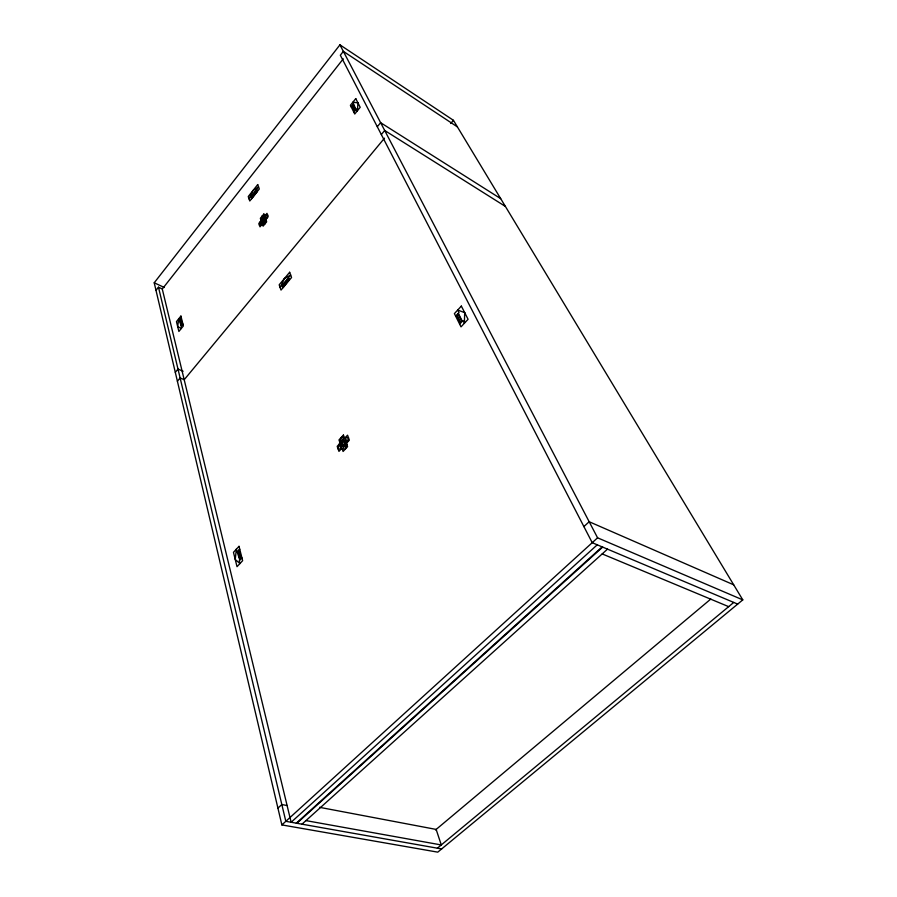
<?xml version="1.0" encoding="UTF-8"?>
<svg xmlns="http://www.w3.org/2000/svg" width="897" height="897" viewBox="0 0 897 897"><rect width="100%" height="100%" fill="white"/><g stroke="black" fill="none" stroke-linecap="round" stroke-linejoin="round"><path stroke-width="1.35" d="M154.217 282.79L339.941 44.85L453.433 120.31L742.783 599.88L437.77 852.15L281.871 824.915L154.217 282.79L164.364 287.488M156 290.359L158.477 287.208L162.256 288.946L291.144 822.257L597.256 544.815M162.312 288.98L343.271 58.832M181.407 318.054L180.914 318.67L182.405 324.591L182.898 323.974M351.243 106.978L351.837 106.238L354.461 111.486L353.867 112.226M262.025 219.103L263.561 217.197M262.081 219.26L263.617 217.354M263.404 222.972L264.895 220.92M175.307 372.356L177.998 369.093L183.111 371.246M377.289 126.735L380.62 122.687L500.694 198.641M177.404 381.247L180.118 377.962L183.975 379.566M381.326 134.561L384.701 130.48L505.392 206.433M184.233 379.678L384.488 138.172M450.72 123.494L453.433 120.31M239.746 549.222L239.129 549.883L241.304 558.517L241.932 557.844M455.676 316.17L456.45 315.34L460.43 323.312L459.656 324.142M277.913 808.13L281.826 804.531L287.298 805.562M583.902 526.584L589.172 521.729L733.701 584.822M281.871 824.915L597.581 537.819L742.783 599.88M296.279 823.177L602.122 546.867M296.862 823.278L602.672 547.103M301.975 824.186L607.493 549.143M435.516 829.96L710.828 599.017M437.377 848.181L733.746 602.436M441.649 848.943L285.829 821.316L158.477 287.208M305.933 820.609L441.279 844.952L436.155 829.422L319.59 807.334M602.19 553.92L728.667 606.652M737.682 604.096L592.222 542.696L340.333 55.222L343.349 51.376L457.425 126.914M339.941 44.85L597.581 537.819M257.372 191.442L251.642 198.663M289.417 280.066L289.204 279.483L283.071 287.634M464.691 312.661L464.377 323.256L463.009 320.543L462.325 321.283L458.322 313.322L459.006 312.582L457.717 310.026L464.691 312.661M357.97 102.942L357.354 110.813L356.445 109.03L355.918 109.692L352.958 102.101L357.97 102.942M236.36 549.199L235.238 559.47L239.948 563.551L239.241 560.726L239.791 560.132L236.36 549.199M178.772 318.727L177.662 326.519L181.228 328.571L181.194 326.082L178.772 318.727M348.462 437.68L347.161 442.569L345.345 437.557L348.462 437.68M339.38 443.993L338.068 448.859L341.152 449.016L339.38 443.993M346.724 444.172L345.345 449.061L342.206 449.016L346.724 444.172M341.208 437.478L339.828 442.333L344.313 437.501L341.208 437.478M267.586 215.022L266.454 218.857L265.243 215.493L267.586 215.022M260.534 221.335L259.401 225.158L261.733 224.71L260.534 221.335M266.073 220.113L264.895 223.981L262.529 224.508L264.716 220.415L265.052 221.38L266.073 220.113M262.103 216.188L260.926 220.023L261.913 218.801L262.249 219.754L263.796 217.848L263.449 216.895L264.458 215.639L262.103 216.188M252.954 190.59L249.041 198.865L258.549 186.89L252.954 190.59M284.405 278.552L280.133 287.556L290.65 274.998L284.405 278.552M257.708 184.591L248.234 196.555L249.792 200.995L259.311 188.998L257.708 184.591M256.845 189.973L251.115 197.183L251.373 197.889L257.091 190.68L256.845 189.973M180.902 316.08L176.451 321.619L178.884 331.475L183.38 325.903L180.902 316.08M355.761 98.614L350.402 105.285L354.752 114.02L360.19 107.304L355.761 98.614M263.875 214.002L260.343 218.375L261.128 220.584L258.807 223.465L260.007 226.851L262.328 223.97L263.113 226.179L266.667 221.772L265.882 219.574L268.192 216.704L266.97 213.34L264.671 216.199L263.875 214.002M180.622 319.029L179.916 319.904L181.407 325.824L182.113 324.938L180.622 319.029M353.026 104.77L352.173 105.824L354.808 111.071L355.661 110.006L353.026 104.77M263.864 218.049L262.328 219.956L263.101 222.12L264.637 220.214L263.864 218.049M261.879 221.021L261.868 223.14L261.879 221.021M264.357 217.937L262.081 220.763L262.608 222.232L264.884 219.406L264.357 217.937M265.086 217.029L265.097 219.148L265.086 217.029M289.664 272.262L279.169 284.809L281.019 290.079L291.57 277.498L289.664 272.262M288.778 278.317L282.443 285.885L282.746 286.715L289.081 279.158L288.778 278.317M239.017 546.329L233.467 552.328L237.021 566.691L242.639 560.67L239.017 546.329M461.35 306.09L454.398 313.614L461.013 326.867L468.077 319.298L461.35 306.09M343.439 435.067L338.965 439.9L340.131 443.174L337.182 446.358L338.954 451.382L341.914 448.197L343.08 451.483L347.61 446.639L346.421 443.353L349.37 440.192L347.554 435.18L344.627 438.341L343.439 435.067M238.781 550.265L237.896 551.218L240.06 559.851L240.945 558.898L238.781 550.265M457.986 313.681L456.887 314.869L460.879 322.83L461.989 321.642L457.986 313.681M343.271 439.564L341.32 441.672L341.589 442.412L343.54 440.304L343.271 439.564M343.652 440.606L341.69 442.703L342.845 445.932L344.807 443.824L343.652 440.606M341.152 444.015L340.479 444.733L341.252 446.919L341.925 446.201L341.152 444.015M344.302 440.618L341.409 443.735L342.194 445.91L345.087 442.804L344.302 440.618M345.233 439.608L344.571 440.337L345.356 442.513L346.018 441.795L345.233 439.608M344.908 444.127L342.946 446.224L343.215 446.975L345.177 444.867L344.908 444.127"/></g></svg>
